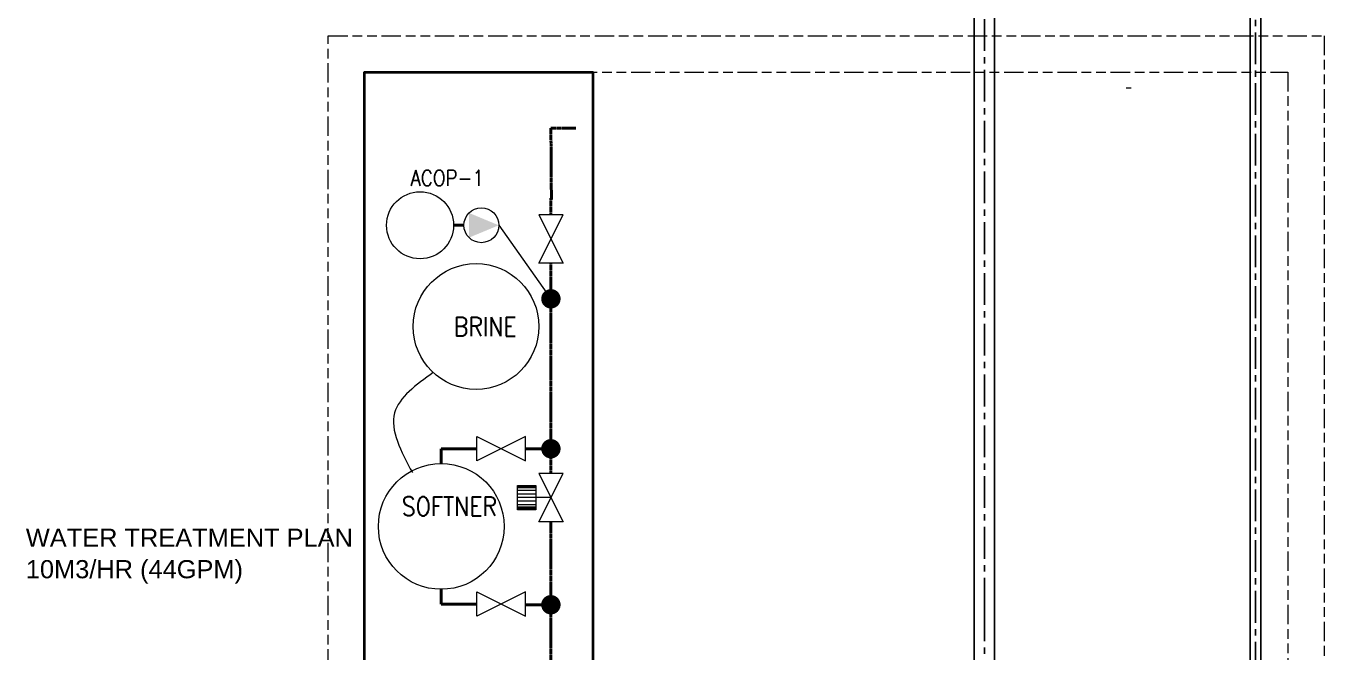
# Model space of a CAD drawing. Extents: x -234346 to 58427, y -132654 to -82394.
# Drawn here: x -206129 to -195410, y -99654 to -94483 of the extents above; entities that cross this region are included whole.
import ezdxf

# ---------------------------------------------------------------- set-up
doc = ezdxf.new("R2010")
doc.units = 0
doc.header["$LTSCALE"] = 8
for name, pattern in [('CENTER', [50.8, 31.75, -6.35, 6.35, -6.35]), ('Double dash', [55, 20, -5, 10, -5, 10, -5]), ('EAUFROID', [2.28, 2, -0.14, 0, -0.14]), ('WTA_CWP', [2.9, 2.5, -0.2, 0, -0.2])]:
    doc.linetypes.add(name, pattern=pattern)
doc.layers.get('0').update_dxf_attribs({"color": 9, "lineweight": 5})
for name, color, linetype, lineweight in [('0-D-COND-COLD', 4, 'EAUFROID', 40), ('0-D-SYMB', 161, 'Continuous', 20), ('0-D-TEXT', 120, 'Continuous', 18), ('C-PROP-LINE-OTLN', 7, 'Double dash', 9), ('S-STRS-____-OTLN', 8, 'Continuous', 9)]:
    doc.layers.add(name, color=color, linetype=linetype, lineweight=lineweight)
for name, color, linetype in [('M-PB_CW', 5, 'Continuous'), ('M-PB_FIRE', 1, 'Continuous'), ('M-PB_FIRE-texts', 1, 'Continuous')]:
    doc.layers.add(name, color=color, linetype=linetype)
doc.styles.add('ARIAL', font='arial.ttf')
doc.styles.add('WTA', font='romans.shx', dxfattribs={"width": 0.85})
doc.linetypes.add('ZIGZAG', pattern='A,0.00254,-5.08,[131,ltypeshp.shx,S=5.08,R=0,X=-5.08,Y=0],-10.16,[131,ltypeshp.shx,S=5.08,R=180,X=5.08,Y=0],-5.08', length=20.32254)

# ---------------------------------------------------------------- blocks, each defined once
blk = doc.blocks.new('*U154')
for p, q in [((-0.1, 0.05), (0.1, -0.05)), ((0.1, 0.05), (-0.1, -0.05)), ((-0.1, -0.05), (-0.1, 0.05)), ((0.1, -0.05), (0.1, 0.05))]:
    blk.add_line(p, q)
blk = doc.blocks.new('*U152')
at = {"color": 9}
for p, q in [((-0.045, 0.0627), (-0.045, 0.1377)), ((-0.04, 0.0627), (-0.04, 0.1377)), ((-0.03, 0.0627), (-0.03, 0.1377)), ((-0.015, 0.0627), (-0.015, 0.1377)), ((0, 0.0627), (0, 0.1377)), ((0.015, 0.0627), (0.015, 0.1377)), ((0.03, 0.0627), (0.03, 0.1377)), ((0.04, 0.0627), (0.04, 0.1377)), ((0.045, 0.0627), (0.045, 0.1377))]:
    blk.add_line(p, q, dxfattribs=at)
for p, q in [((0, 0), (0, 0.0627)), ((-0.1, 0.05), (0.1, -0.05)), ((0.1, 0.05), (-0.1, -0.05)), ((-0.1, -0.05), (-0.1, 0.05)), ((0.1, -0.05), (0.1, 0.05))]:
    blk.add_line(p, q)
blk.add_lwpolyline([(0.05, 0.1377), (-0.05, 0.1377), (-0.05, 0.0627), (0.05, 0.0627)], close=True)

msp = doc.modelspace()

# ---------------------------------------------------------------- linework, layer by layer
at = {"layer": '0-D-COND-COLD', "linetype": 'WTA_CWP', "extrusion": (1.79797e-06, -3.45021e-06, 1)}
for p, q in [((-201790.2, -95916.9), (-201794.3, -95327)), ((-201794.3, -96042.5), (-201794.3, -95906.2)), ((-201794.3, -96042.5), (-201794.3, -95906.2)), ((-201794.3, -98178.9), (-201794.3, -96442.5)), ((-201794.3, -102259), (-201794.3, -98578.9))]:
    msp.add_line(p, q, dxfattribs=at)
at = {"layer": '0-D-COND-COLD', "linetype": 'WTA_CWP'}
msp.add_line((-201589.5, -95327), (-201794.3, -95327), dxfattribs=at)
at = {"layer": '0-D-COND-COLD'}
msp.add_line((-202512.1, -96129.5), (-202597.9, -96129.5), dxfattribs=at)
at = {"layer": '0-D-COND-COLD', "extrusion": (1.79797e-06, -3.45021e-06, 1)}
for p, q in [((-202699.9, -98097.3), (-202699.9, -97975.1)), ((-202699.9, -97975.1), (-202404.6, -97975.1)), ((-201794.3, -97975.1), (-202004.6, -97975.1)), ((-202699.9, -99135.8), (-202699.9, -99258)), ((-202402.1, -99258), (-202699.9, -99258)), ((-202004.6, -99263.5), (-201794.3, -99263.5))]:
    msp.add_line(p, q, dxfattribs=at)
at = {"layer": '0-D-COND-COLD', "linetype": 'WTA_CWP', "const_width": 80}
for points in [[(-201761.5, -96713.9, -1), (-201827.1, -96759.8, -1)], [(-201761.5, -99240.6, -1), (-201827.1, -99286.4, -1)]]:
    msp.add_lwpolyline(points, format="xyb", close=True, dxfattribs=at)
at = {"layer": '0-D-COND-COLD', "linetype": 'WTA_CWP', "const_width": 80, "elevation": 0}
msp.add_lwpolyline([(-201761.5, -97952.2, -1), (-201827.1, -97998.1, -1)], format="xyb", close=True, dxfattribs=at)
at = {"layer": '0-D-SYMB', "linetype": 'ZIGZAG', "ltscale": 0.15, "extrusion": (1.79797e-06, -3.45021e-06, 1)}
msp.add_line((-202225, -96129.5), (-201794.3, -96736.8), dxfattribs=at)
at = {"layer": '0-D-SYMB', "extrusion": (1.79797e-06, -3.45021e-06, 1)}
for centre, radius in [((-202874.8, -96129.5, 0), 276.9), ((-202368.5, -96129.5, 0), 143.6), ((-202412.5, -96965.5, 0), 519.2), ((-202699.9, -98616.6, 0), 519.2)]:
    msp.add_circle(centre, radius, dxfattribs=at)
at = {"layer": '0-D-SYMB', "linetype": 'ZIGZAG', "ltscale": 0.15}
msp.add_spline([(-202765.2, -97344.9), (-203085.3, -97678.7), (-202938.2, -98172.5)], degree=3, dxfattribs=at)
at = {"layer": '0-D-SYMB', "extrusion": (1.79797e-06, -3.45021e-06, 1)}
msp.add_solid([(-202469.9, -96027.8, 0), (-202225, -96129.5, 0), (-202469.9, -96231.2, 0)], dxfattribs=at)
at = {"layer": 'C-PROP-LINE-OTLN', "color": 8}
for points in [[(-195410.3, -105950.9), (-203632.3, -105950.9), (-203632.3, -94564.1), (-195410.3, -94564.1)], [(-195710.3, -105650.9), (-203332.3, -105650.9), (-203332.3, -94864.1), (-195710.3, -94864.1)]]:
    msp.add_lwpolyline(points, close=True, dxfattribs=at)
at = {"layer": 'M-PB_CW', "lineweight": -3, "ltscale": 1.032}
for p, q in [((-196021.6, -101928.1), (-196021.6, -91782.9)), ((-195931.6, -101928.1), (-195931.6, -91782.9))]:
    msp.add_line(p, q, dxfattribs=at)
at = {"layer": 'M-PB_CW', "color": 9, "linetype": 'CENTER', "lineweight": -3, "ltscale": 1.032}
msp.add_line((-195976.6, -101928.1), (-195976.6, -91782.9), dxfattribs=at)
at = {"layer": 'M-PB_FIRE', "lineweight": -3, "ltscale": 1.032}
for p, q in [((-198299.5, -99302.5), (-198299.5, -91782.9)), ((-198131.2, -99302.5), (-198131.2, -91782.9)), ((-198299.5, -102918.8), (-198299.5, -99302.5)), ((-198131.2, -102918.8), (-198131.2, -99302.5))]:
    msp.add_line(p, q, dxfattribs=at)
at = {"layer": 'M-PB_FIRE', "color": 9, "linetype": 'CENTER', "lineweight": -3, "ltscale": 1.032}
for p, q in [((-198215.3, -99302.5), (-198215.3, -91782.9)), ((-198215.3, -102918.8), (-198215.3, -99302.5))]:
    msp.add_line(p, q, dxfattribs=at)
at = {"layer": 'M-PB_FIRE', "lineweight": 35}
msp.add_lwpolyline([(-201449.3, -103070), (-203332.3, -103070), (-203332.3, -94864.1), (-201449.3, -94864.1)], close=True, dxfattribs=at)
at = {"layer": 'S-STRS-____-OTLN', "color": 8}
msp.add_line((-197043.3, -94993.6), (-197003.3, -94993.6), dxfattribs=at)

# ---------------------------------------------------------------- block references
at = {"layer": '0-D-SYMB', "ltscale": 0.18, "xscale": 2000, "yscale": 2000, "zscale": 2000, "rotation": 90.00000019339613}
msp.add_blockref('*U154', (-201794.3, -96242.5), dxfattribs=at)
at = {"layer": '0-D-SYMB', "extrusion": (1.79797e-06, -3.45021e-06, 1), "xscale": 2000, "yscale": 2000, "zscale": 2000}
for p in [(-202204.6, -97975.1, 0), (-202204.6, -99258, 0)]:
    msp.add_blockref('*U154', p, dxfattribs=at)
at = {"layer": '0-D-SYMB', "extrusion": (-1.79797e-06, -3.45021e-06, 1), "xscale": -2000.000000000003, "yscale": 2000.000000000003, "zscale": 2000.000000000003, "rotation": 89.99999999964453}
msp.add_blockref('*U152', (-201794.3, -98378.9, 0.7), dxfattribs=at)

# ---------------------------------------------------------------- texts
at = {"layer": '0-D-SYMB', "insert": (-202347, -95738.8), "char_height": 130, "width": 1034.499, "attachment_point": 6, "style": 'WTA'}
msp.add_mtext('ACOP-1 ', dxfattribs=at)
at = {"layer": '0-D-TEXT', "ltscale": 0.18, "char_height": 156, "attachment_point": 6, "style": 'WTA'}
for s, insert in [('BRINE', (-202078.6, -96966.2)), ('SOFTNER', (-202240.8, -98451.6))]:
    msp.add_mtext(s, dxfattribs=dict(at, insert=insert))
at = {"layer": 'M-PB_FIRE-texts', "lineweight": 15, "style": 'ARIAL'}
for s, p in [('WATER TREATMENT PLAN', (-206129.9, -98784.8)), ('10M3/HR (44GPM)', (-206129.9, -99044.8))]:
    msp.add_text(s, height=150, dxfattribs=at).set_placement(p)

doc.saveas('drawing.dxf')
